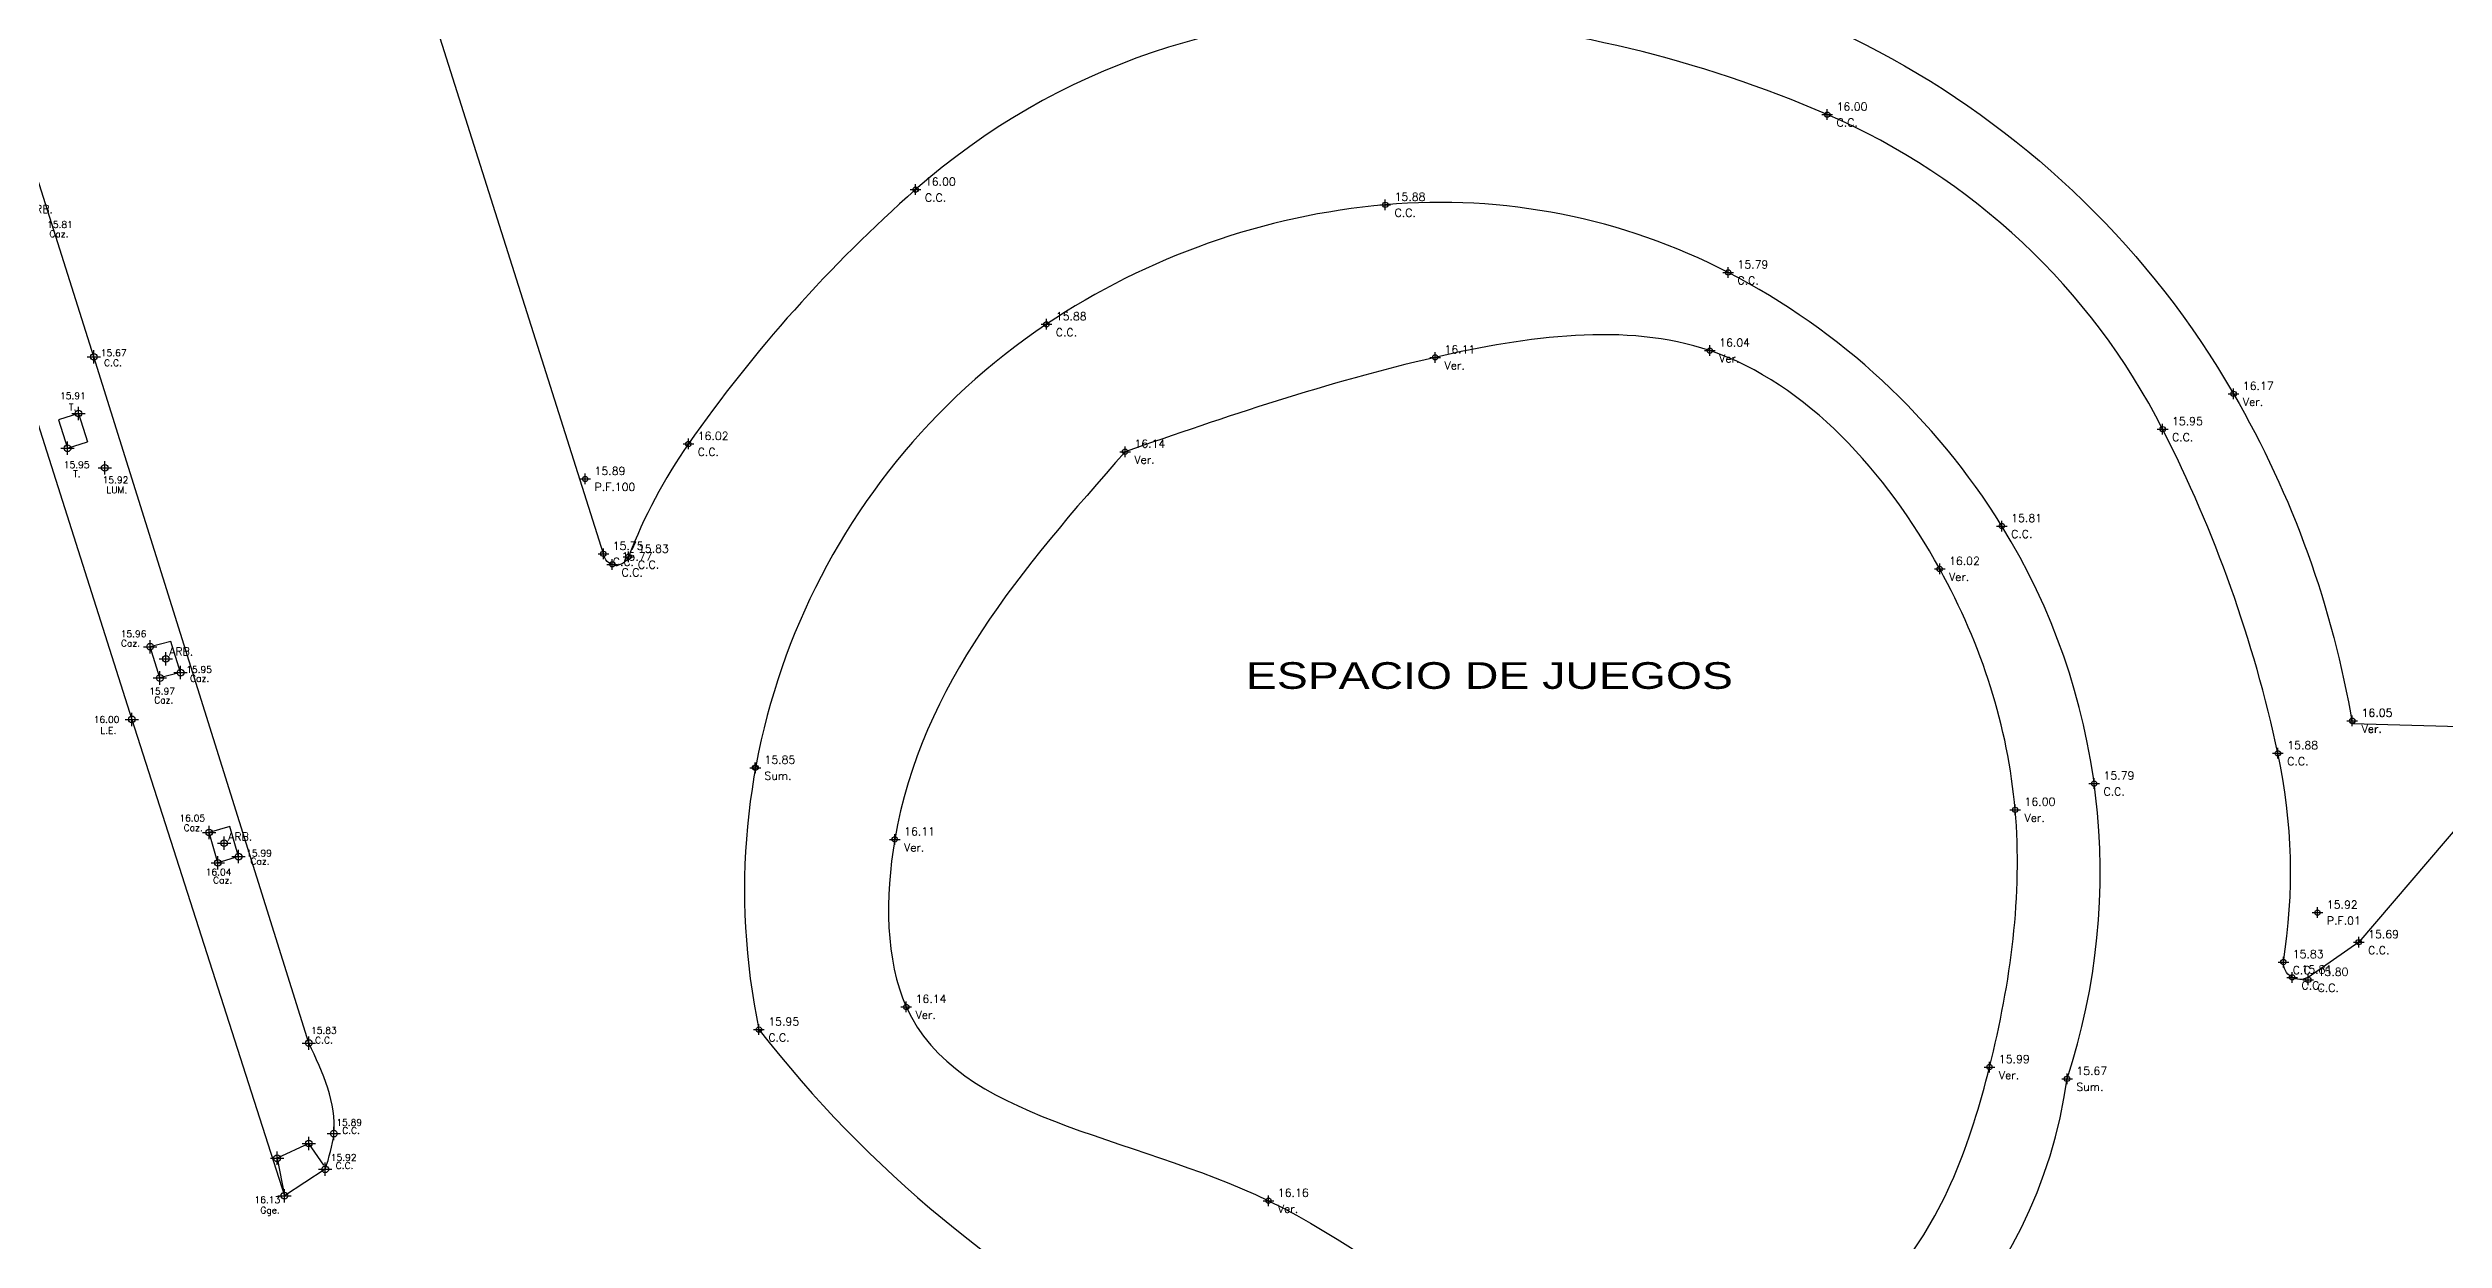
# Model space of a CAD drawing. Header units: metres. Extents: x 27389 to 27997, y 69801 to 70692.
# Drawn here: x 27736.4 to 27826.3, y 69892.5 to 69937.2 of the extents above; entities that cross this region are included whole.
import ezdxf

# ---------------------------------------------------------------- set-up
doc = ezdxf.new("R2010")
doc.units = ezdxf.units.M
doc.header["$PDMODE"] = 34
doc.header["$PDSIZE"] = 0.25
for name, color, linetype in [('C.C.', 1, 'Continuous'), ('CAZ.', 3, 'Continuous'), ('CODIGOS', 7, 'Continuous'), ('COTAS', 7, 'Continuous'), ('L.E.', 130, 'Continuous'), ('PUNTOS', 7, 'Continuous'), ('RAMPAS', 5, 'Continuous'), ('Tapa.', 7, 'Continuous'), ('TEXTOS', 3, 'Continuous'), ('VER.', 2, 'Continuous')]:
    doc.layers.add(name, color=color, linetype=linetype)
doc.styles.get("Standard").update_dxf_attribs({"font": 'simplex.shx'})
doc.styles.add('Textos', font='', dxfattribs={"width": 1.3, "height": 2})
doc.styles.get('Textos').set_extended_font_data('Cascadia Code')

# ---------------------------------------------------------------- blocks, each defined once
blk = doc.blocks.new('*U9')
at = {"color": 0, "linetype": 'ByBlock', "lineweight": -2, "transparency": 16777216}
for p, q in [((-1, 0), (1, 0)), ((0, -1), (0, 1))]:
    blk.add_line(p, q, dxfattribs=at)
blk.add_circle((0, 0), 0.5, dxfattribs=at)

msp = doc.modelspace()

# ---------------------------------------------------------------- linework, layer by layer
at = {"layer": 'C.C.'}
for p, q in [((27738.149, 69925.621), (27734.52, 69937.096)), ((27746.214, 69899.893), (27738.149, 69925.621))]:
    msp.add_line(p, q, dxfattribs=at)
at = {"layer": 'C.C.', "flags": 128}
for points in [[(27831.851, 70037.324), (27861.169, 69981.032, -0.030655), (27870.737, 69962.688, -0.220355), (27868.461, 69953.328), (27855.112, 69939.402), (27840.923, 69924.679, 0.017685), (27837.736, 69921.118), (27828.944, 69910.566), (27823.058, 69903.673), (27821.164, 69902.354, -0.580323), (27820.231, 69902.928, 0.093116), (27820.026, 69910.757, 0.064961), (27815.706, 69922.907, 0.174769), (27803.133, 69934.7, 0.085347), (27787.985, 69938.36, 0.199941), (27768.956, 69931.887, 0.059657), (27760.44, 69922.353, 0.061184), (27758.198, 69918.126, -0.774764), (27757.255, 69918.233), (27750.894, 69938.314), (27747.154, 69950.288), (27743.251, 69962.927), (27737.621, 69980.42), (27737.344, 69981.299)], [(27812.12, 69898.551, 0.221567), (27809.677, 69919.275, 0.135823), (27799.418, 69928.782, 0.142241), (27786.564, 69931.318, 0.126319), (27773.863, 69926.838, 0.305693), (27763.086, 69900.398, 0.222966), (27797.03, 69883.077, 0.329283), (27812.12, 69898.551, 1.770742)]]:
    msp.add_lwpolyline(points, format="xyb", dxfattribs=at)
at = {"layer": 'C.C.'}
msp.add_spline([(27746.828, 69895.159), (27747.151, 69896.496), (27746.214, 69899.893)], degree=3, dxfattribs=at)
at = {"layer": 'CAZ.'}
for p, q in [((27741.035, 69914.952), (27740.262, 69914.752)), ((27740.632, 69913.578), (27740.262, 69914.752)), ((27741.405, 69913.778), (27741.035, 69914.952)), ((27741.405, 69913.778), (27740.632, 69913.578)), ((27743.254, 69908.016), (27742.474, 69907.786)), ((27742.8, 69906.65), (27742.474, 69907.786)), ((27743.58, 69906.88), (27743.254, 69908.016)), ((27743.58, 69906.88), (27742.8, 69906.65))]:
    msp.add_line(p, q, dxfattribs=at)
at = {"layer": 'L.E.'}
for p, q in [((27730.927, 69939.227), (27739.574, 69912.026)), ((27739.574, 69912.026), (27745.296, 69894.17))]:
    msp.add_line(p, q, dxfattribs=at)
at = {"layer": 'PUNTOS', "color": 2}
for p in [(27738.149, 69925.621), (27737.575, 69923.491), (27737.169, 69922.19), (27738.561, 69921.454), (27740.262, 69914.752), (27740.632, 69913.578), (27741.405, 69913.778), (27739.574, 69912.026), (27742.474, 69907.786), (27742.8, 69906.65), (27743.58, 69906.88), (27746.214, 69899.893), (27747.151, 69896.496), (27745.02, 69895.573), (27746.213, 69896.123), (27746.828, 69895.159), (27745.296, 69894.17)]:
    msp.add_point(p, dxfattribs=at)
at = {"layer": 'PUNTOS', "color": 1}
for p in [(27740.854, 69914.294), (27743.038, 69907.386)]:
    msp.add_point(p, dxfattribs=at)
at = {"layer": 'RAMPAS'}
for p, q in [((27746.213, 69896.123), (27745.02, 69895.573)), ((27746.78, 69895.309), (27746.213, 69896.123)), ((27745.02, 69895.573), (27745.296, 69894.17)), ((27746.828, 69895.159), (27745.296, 69894.17))]:
    msp.add_line(p, q, dxfattribs=at)
at = {"layer": 'Tapa.'}
for p, q in [((27737.575, 69923.491), (27736.831, 69923.254)), ((27736.831, 69923.254), (27737.169, 69922.19)), ((27737.575, 69923.491), (27737.913, 69922.427)), ((27737.169, 69922.19), (27737.913, 69922.427))]:
    msp.add_line(p, q, dxfattribs=at)
at = {"layer": 'VER.', "flags": 128}
msp.add_lwpolyline([(27748.945, 69954.164), (27749.88, 69951.252), (27753.622, 69939.282), (27767.325, 69939.901), (27788.086, 69940.975, -0.277162), (27818.363, 69924.232, -0.089954), (27822.813, 69911.868), (27827.28, 69911.745), (27839.581, 69926.084), (27853.902, 69941.071), (27867.398, 69955.32), (27867.398, 69959.56), (27857.341, 69979.154), (27822.647, 70045.028), (27816.667, 70046.159), (27805.951, 70038.058)], format="xyb", dxfattribs=at)
at = {"layer": 'VER.'}
msp.add_spline([(27776.811, 69922.062, 16.144), (27788.436, 69925.598, 16.106), (27798.73, 69925.85, 16.036), (27807.347, 69917.667, 16.02), (27810.178, 69908.637, 15.998), (27809.216, 69898.992, 15.986), (27805.63, 69891.142, 16.035), (27797.276, 69886.376, 16.051), (27782.188, 69893.98, 16.16), (27768.607, 69901.248, 16.142), (27768.177, 69907.526, 16.106), (27776.811, 69922.062, 16.144)], degree=3, dxfattribs=at)

# ---------------------------------------------------------------- block references
at = {"layer": 'L.E.', "color": 1, "xscale": 0.2, "yscale": 0.2, "zscale": 0.2}
for p in [(27803.133, 69934.7, 15.999), (27768.956, 69931.887, 16.003), (27786.564, 69931.318, 15.879), (27799.418, 69928.782, 15.792), (27773.863, 69926.838, 15.877), (27788.436, 69925.598, 16.106), (27798.73, 69925.85, 16.036), (27818.363, 69924.232, 16.173), (27815.706, 69922.907, 15.953), (27760.44, 69922.353, 16.025), (27776.811, 69922.062, 16.144), (27756.572, 69921.039, 15.892), (27809.677, 69919.275, 15.813), (27757.255, 69918.233, 15.753), (27758.198, 69918.126, 15.834), (27757.586, 69917.836, 15.769), (27807.347, 69917.667, 16.02), (27822.813, 69911.978, 16.052), (27822.815, 69911.968, 16.052), (27820.026, 69910.757, 15.875), (27762.941, 69910.213, 31.7), (27762.96, 69910.213, 15.85), (27813.139, 69909.62, 15.789), (27810.178, 69908.637, 15.998), (27768.177, 69907.526, 16.106), (27821.51, 69904.782, 15.916), (27821.51, 69904.782, 15.916), (27823.058, 69903.673, 15.693), (27820.231, 69902.928, 15.834), (27820.559, 69902.354, 15.81), (27821.164, 69902.262, 15.8), (27768.607, 69901.248, 16.142), (27763.086, 69900.398, 15.948), (27809.216, 69898.992, 15.986), (27812.12, 69898.551, 15.672), (27782.188, 69893.98, 16.16)]:
    msp.add_blockref('*U9', p, dxfattribs=at)

# ---------------------------------------------------------------- texts
at = {"layer": 'CODIGOS', "color": 3}
for s, p in [('Caz.', (27736.484, 69930.103)), ('C.C.', (27738.537, 69925.269)), ('T.', (27737.222, 69923.61)), ('T.', (27737.378, 69921.106)), ('LUM.', (27738.622, 69920.502)), ('Caz.', (27739.168, 69914.755)), ('Caz.', (27741.762, 69913.44)), ('Caz.', (27740.416, 69912.628)), ('L.E.', (27738.399, 69911.485)), ('Caz.', (27741.519, 69907.839)), ('Caz.', (27744.022, 69906.581)), ('Caz.', (27742.623, 69905.875)), ('C.C.', (27746.447, 69899.874)), ('C.C.', (27747.464, 69896.488)), ('C.C.', (27747.22, 69895.172)), ('Gge.', (27744.392, 69893.503))]:
    msp.add_text(s, height=0.25, dxfattribs=at).set_placement(p)
at = {"layer": 'COTAS', "color": 1}
for s, p in [('15.81  ', (27736.403, 69930.453)), ('15.67  ', (27738.415, 69925.64)), ('15.91  ', (27736.887, 69924.034)), ('15.95  ', (27737.028, 69921.449)), ('15.92  ', (27738.483, 69920.877)), ('15.96  ', (27739.16, 69915.109)), ('15.95  ', (27741.615, 69913.77)), ('15.97  ', (27740.23, 69912.958)), ('16.00  ', (27738.148, 69911.897)), ('16.05  ', (27741.36, 69908.202)), ('15.99  ', (27743.863, 69906.886)), ('16.04  ', (27742.347, 69906.179)), ('15.83  ', (27746.296, 69900.24)), ('15.89  ', (27747.243, 69896.793)), ('15.92  ', (27747.036, 69895.478)), ('16.13  ', (27744.175, 69893.894))]:
    msp.add_text(s, height=0.25, dxfattribs=at).set_placement(p)
at = {"layer": 'L.E.', "color": 3, "char_height": 0.3, "attachment_point": 1}
for s, insert in [('C.C.', (27803.483, 69934.55, 15.999)), ('C.C.', (27769.306, 69931.737, 16.003)), ('C.C.', (27786.914, 69931.168, 15.879)), ('C.C.', (27799.768, 69928.632, 15.792)), ('C.C.', (27774.213, 69926.688, 15.877)), ('Ver.', (27788.786, 69925.448, 16.106)), ('Ver.', (27799.08, 69925.7, 16.036)), ('Ver.', (27818.713, 69924.082, 16.173)), ('C.C.', (27816.056, 69922.757, 15.953)), ('C.C.', (27760.79, 69922.203, 16.025)), ('Ver.', (27777.161, 69921.912, 16.144)), ('P.F.100', (27756.922, 69920.889, 15.892)), ('C.C.', (27810.027, 69919.125, 15.813)), ('C.C.', (27757.605, 69918.083, 15.753)), ('C.C.', (27757.936, 69917.686, 15.769)), ('C.C.', (27758.548, 69917.976, 15.834)), ('Ver.', (27807.697, 69917.517, 16.02)), ('Ver.', (27823.163, 69911.828, 16.052)), ('Ver.', (27823.165, 69911.818, 16.052)), ('C.C.', (27820.376, 69910.607, 15.875)), ('C.C.', (27813.489, 69909.47, 15.789)), ('Ver.', (27810.528, 69908.487, 15.998)), ('Ver.', (27768.527, 69907.376, 16.106)), ('P.F.01', (27821.86, 69904.632, 15.916)), ('C.C.', (27823.408, 69903.523, 15.693)), ('C.C.', (27820.581, 69902.778, 15.834)), ('C.C.', (27820.909, 69902.204, 15.81)), ('C.C.', (27821.514, 69902.112, 15.8)), ('Ver.', (27768.957, 69901.098, 16.142)), ('C.C.', (27763.436, 69900.248, 15.948)), ('Ver.', (27809.566, 69898.842, 15.986)), ('Sum.', (27812.47, 69898.401, 15.672)), ('Ver.', (27782.538, 69893.83, 16.16))]:
    msp.add_mtext(s, dxfattribs=dict(at, insert=insert))
at = {"layer": 'L.E.', "color": 1, "char_height": 0.3, "attachment_point": 7}
for s, insert in [('16.00', (27803.483, 69934.85, 15.999)), ('16.00', (27769.306, 69932.037, 16.003)), ('15.88', (27786.914, 69931.468, 15.879)), ('15.79', (27799.768, 69928.932, 15.792)), ('15.88', (27774.213, 69926.988, 15.877)), ('16.04', (27799.08, 69926, 16.036)), ('16.11', (27788.786, 69925.748, 16.106)), ('16.17', (27818.713, 69924.382, 16.173)), ('16.02', (27760.79, 69922.503, 16.025)), ('15.95', (27816.056, 69923.057, 15.953)), ('16.14', (27777.161, 69922.212, 16.144)), ('15.89', (27756.922, 69921.189, 15.892)), ('15.81', (27810.027, 69919.425, 15.813)), ('15.75', (27757.605, 69918.383, 15.753)), ('15.77', (27757.936, 69917.986, 15.769)), ('15.83', (27758.548, 69918.276, 15.834)), ('16.02', (27807.697, 69917.817, 16.02)), ('16.05', (27823.163, 69912.128, 16.052)), ('16.05', (27823.165, 69912.118, 16.052)), ('15.88', (27820.376, 69910.907, 15.875)), ('15.85', (27763.291, 69910.363, 31.7)), ('15.79', (27813.489, 69909.77, 15.789)), ('16.00', (27810.528, 69908.787, 15.998)), ('16.11', (27768.527, 69907.676, 16.106)), ('15.92', (27821.86, 69904.932, 15.916)), ('15.92', (27821.86, 69904.932, 15.916)), ('15.69', (27823.408, 69903.823, 15.693)), ('15.83', (27820.581, 69903.078, 15.834)), ('15.81', (27820.909, 69902.504, 15.81)), ('15.80', (27821.514, 69902.412, 15.8)), ('16.14', (27768.957, 69901.398, 16.142)), ('15.95', (27763.436, 69900.548, 15.948)), ('15.99', (27809.566, 69899.142, 15.986)), ('15.67', (27812.47, 69898.701, 15.672)), ('16.16', (27782.538, 69894.13, 16.16))]:
    msp.add_mtext(s, dxfattribs=dict(at, insert=insert))
at = {"layer": 'L.E.', "color": 3, "insert": (27763.291, 69910.063, 31.7), "char_height": 0.3, "width": 3.51429, "attachment_point": 1}
msp.add_mtext('Sum.', dxfattribs=at)
at = {"layer": 'TEXTOS', "color": 2, "style": 'Textos', "width": 1.3}
msp.add_text('ESPACIO DE JUEGOS', height=1, dxfattribs=at).set_placement((27781.339, 69913.171))
at = {"layer": 'VER.', "color": 3}
for p in [(27735.721, 69931.007), (27740.978, 69914.425), (27743.188, 69907.482)]:
    msp.add_text('ARB.', height=0.3, dxfattribs=at).set_placement(p)

doc.saveas('drawing.dxf')
